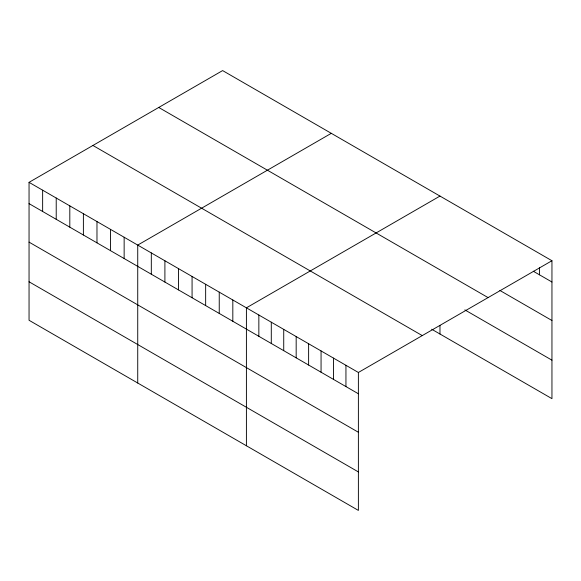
<?xml version="1.0" encoding="UTF-8"?>
<svg xmlns="http://www.w3.org/2000/svg" width="581" height="581" viewBox="0 0 581 581"><rect width="100%" height="100%" fill="white"/><g stroke="black" fill="none" stroke-linecap="round" stroke-linejoin="round"><path stroke-width="0.87" d="M29.05 182.34L358.383 372.479L358.383 510.416L29.05 320.276L29.05 182.34L222.617 70.584L551.95 260.724L551.95 398.66L431.676 329.224M331.293 133.325L137.733 245.08L137.733 383.024M439.977 196.073L246.409 307.828L246.409 445.772M358.383 372.479L551.95 260.724M533.285 271.24L551.95 282.01M499.849 290.427L551.95 320.509M158.744 107.463L488.076 297.603M464.858 309.891L551.95 360.169M92.924 145.461L422.264 335.6M29.05 203.633L358.383 393.765M29.05 242.124L358.383 432.264M29.05 281.785L358.383 471.925M539.509 267.732L539.509 274.828M439.977 325.462L439.977 334.017M345.942 365.296L345.942 386.583M333.501 358.107L333.501 379.4M321.061 350.924L321.061 372.218M308.62 343.741L308.62 365.035M296.172 336.559L296.172 357.852M283.731 329.376L283.731 350.67M271.291 322.194L271.291 343.487M258.85 315.011L258.85 336.305M232.821 299.985L232.821 321.278M219.24 292.141L219.24 313.435M205.652 284.298L205.652 305.591M192.071 276.454L192.071 297.748M178.483 268.611L178.483 289.904M164.902 260.767L164.902 282.061M151.314 252.924L151.314 274.217M124.145 237.237L124.145 258.53M110.557 229.393L110.557 250.687M96.976 221.557L96.976 242.843M83.388 213.714L83.388 235M69.807 205.87L69.807 227.156M56.219 198.027L56.219 219.313M42.638 190.183L42.638 211.477"/></g></svg>
